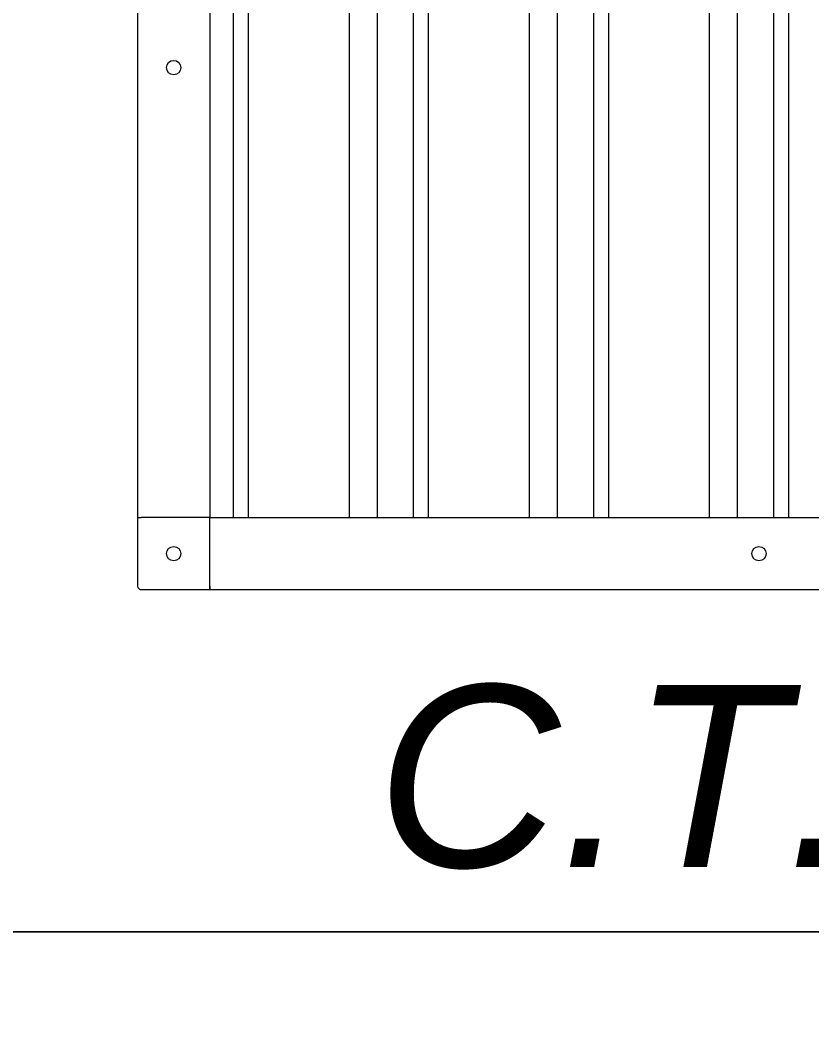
# Model space of a CAD drawing. Header units: millimetres. Extents: x 1322820 to 1391563, y 1051909 to 1098256.
# Drawn here: x 1363770 to 1364205, y 1068189 to 1068749 of the extents above; entities that cross this region are included whole.
import ezdxf

# ---------------------------------------------------------------- set-up
doc = ezdxf.new("R2010")
doc.units = ezdxf.units.MM
doc.header["$MEASUREMENT"] = 0
doc.linetypes.add('AStair_dashed', pattern=[1800, 800, -1000])
doc.layers.get('0').update_dxf_attribs({"true_color": 0x787878})
for name, color, linetype, lineweight, true_color in [('instalatii - echipamente_Pen_No__21', 7, 'Continuous', 20, 0x787878), ('New_arhitectura - desen 2D_Pen_No__2', 7, 'Continuous', 13, 0x787878), ('New_instalatii - echipamente_Pen_No__1', 7, 'Continuous', 13, 0x787878), ('New_instalatii - echipamente_Pen_No__21', 7, 'Continuous', 20, 0x787878)]:
    doc.layers.add(name, color=color, linetype=linetype, lineweight=lineweight, true_color=true_color)
doc.styles.add('GENERATED_STYLE_3', font='ariali.ttf')

# ---------------------------------------------------------------- blocks, each defined once
blk = doc.blocks.new('terasa')
at = {"layer": 'instalatii - echipamente_Pen_No__21', "linetype": 'Continuous', "lineweight": 20}
for p, q in [((1363834.473, 1069267.408), (1363834.473, 1068476.199)), ((1363874.033, 1069267.408), (1363874.033, 1068476.199)), ((1363887.104, 1068476.199), (1363887.104, 1069267.408)), ((1363895.367, 1068476.199), (1363895.367, 1069267.408)), ((1363950.775, 1068476.199), (1363950.775, 1069267.408)), ((1363966.154, 1068476.199), (1363966.154, 1069267.408)), ((1363986.006, 1068476.199), (1363986.006, 1069267.408)), ((1363994.268, 1068476.199), (1363994.268, 1069267.408)), ((1364049.676, 1068476.199), (1364049.676, 1069267.408)), ((1364065.055, 1068476.199), (1364065.055, 1069267.408)), ((1364084.907, 1068476.199), (1364084.907, 1069267.408)), ((1364093.169, 1068476.199), (1364093.169, 1069267.408)), ((1364148.577, 1068476.199), (1364148.577, 1069267.408)), ((1364163.956, 1068476.199), (1364163.956, 1069267.408)), ((1364183.808, 1068476.199), (1364183.808, 1069267.408)), ((1364192.07, 1068476.199), (1364192.07, 1069267.408)), ((1363834.473, 1068476.199), (1363836.451, 1068476.199)), ((1363834.473, 1068476.199), (1363836.451, 1068476.199)), ((1363834.473, 1068476.199), (1363834.473, 1068438.617)), ((1363872.055, 1068476.199), (1363836.451, 1068476.199)), ((1363874.033, 1068476.199), (1363836.451, 1068476.199)), ((1363874.033, 1068476.199), (1364477.33, 1068476.199)), ((1363874.033, 1068438.617), (1363874.033, 1068476.199)), ((1363874.033, 1068438.617), (1363874.033, 1068474.221)), ((1363836.451, 1068436.639), (1363874.033, 1068436.639)), ((1363874.033, 1068436.639), (1363874.033, 1068438.617)), ((1363874.033, 1068438.617), (1363874.033, 1068436.639)), ((1363874.033, 1068436.639), (1364477.33, 1068436.639)), ((1365933.381, 1068248.727), (1363166.663, 1068248.727))]:
    blk.add_line(p, q, dxfattribs=at)
at = {"layer": 'instalatii - echipamente_Pen_No__21', "linetype": 'AStair_dashed', "lineweight": 20, "flags": 128}
blk.add_lwpolyline([(1363165.407, 1068248.727), (1365934.637, 1068248.727), (1365934.637, 1067526.748), (1363165.407, 1067526.748)], close=True, dxfattribs=at)
at = {"layer": 'instalatii - echipamente_Pen_No__21', "linetype": 'Continuous', "lineweight": 20}
for centre in [(1363854.253, 1068723.452), (1363854.253, 1068456.419), (1364175.681, 1068456.419)]:
    blk.add_circle(centre, 3.956, dxfattribs=at)
blk.add_arc((1363836.451, 1068438.617), 1.978, 180, 270, dxfattribs=at)
at = {"layer": 'New_arhitectura - desen 2D_Pen_No__2', "linetype": 'AStair_dashed', "lineweight": 13}
blk.add_line((1355928.539, 1066506.317), (1366234.763, 1069443.92), dxfattribs=at)
at = {"layer": 'New_instalatii - echipamente_Pen_No__21', "linetype": 'Continuous', "lineweight": 20, "flags": 128}
blk.add_lwpolyline([(1363165.407, 1068248.727), (1365934.637, 1068248.727)], dxfattribs=at)
at = {"layer": 'New_instalatii - echipamente_Pen_No__1', "linetype": 'Continuous', "lineweight": 13, "insert": (1364935.707, 1068254.144), "char_height": 100, "attachment_point": 8, "style": 'GENERATED_STYLE_3'}
blk.add_mtext('\\A1;C.T.A. BLOC OPERATOR (E4)', dxfattribs=at)

msp = doc.modelspace()

# ---------------------------------------------------------------- block references
msp.add_blockref('terasa', (0, 0))

doc.saveas('drawing.dxf')
